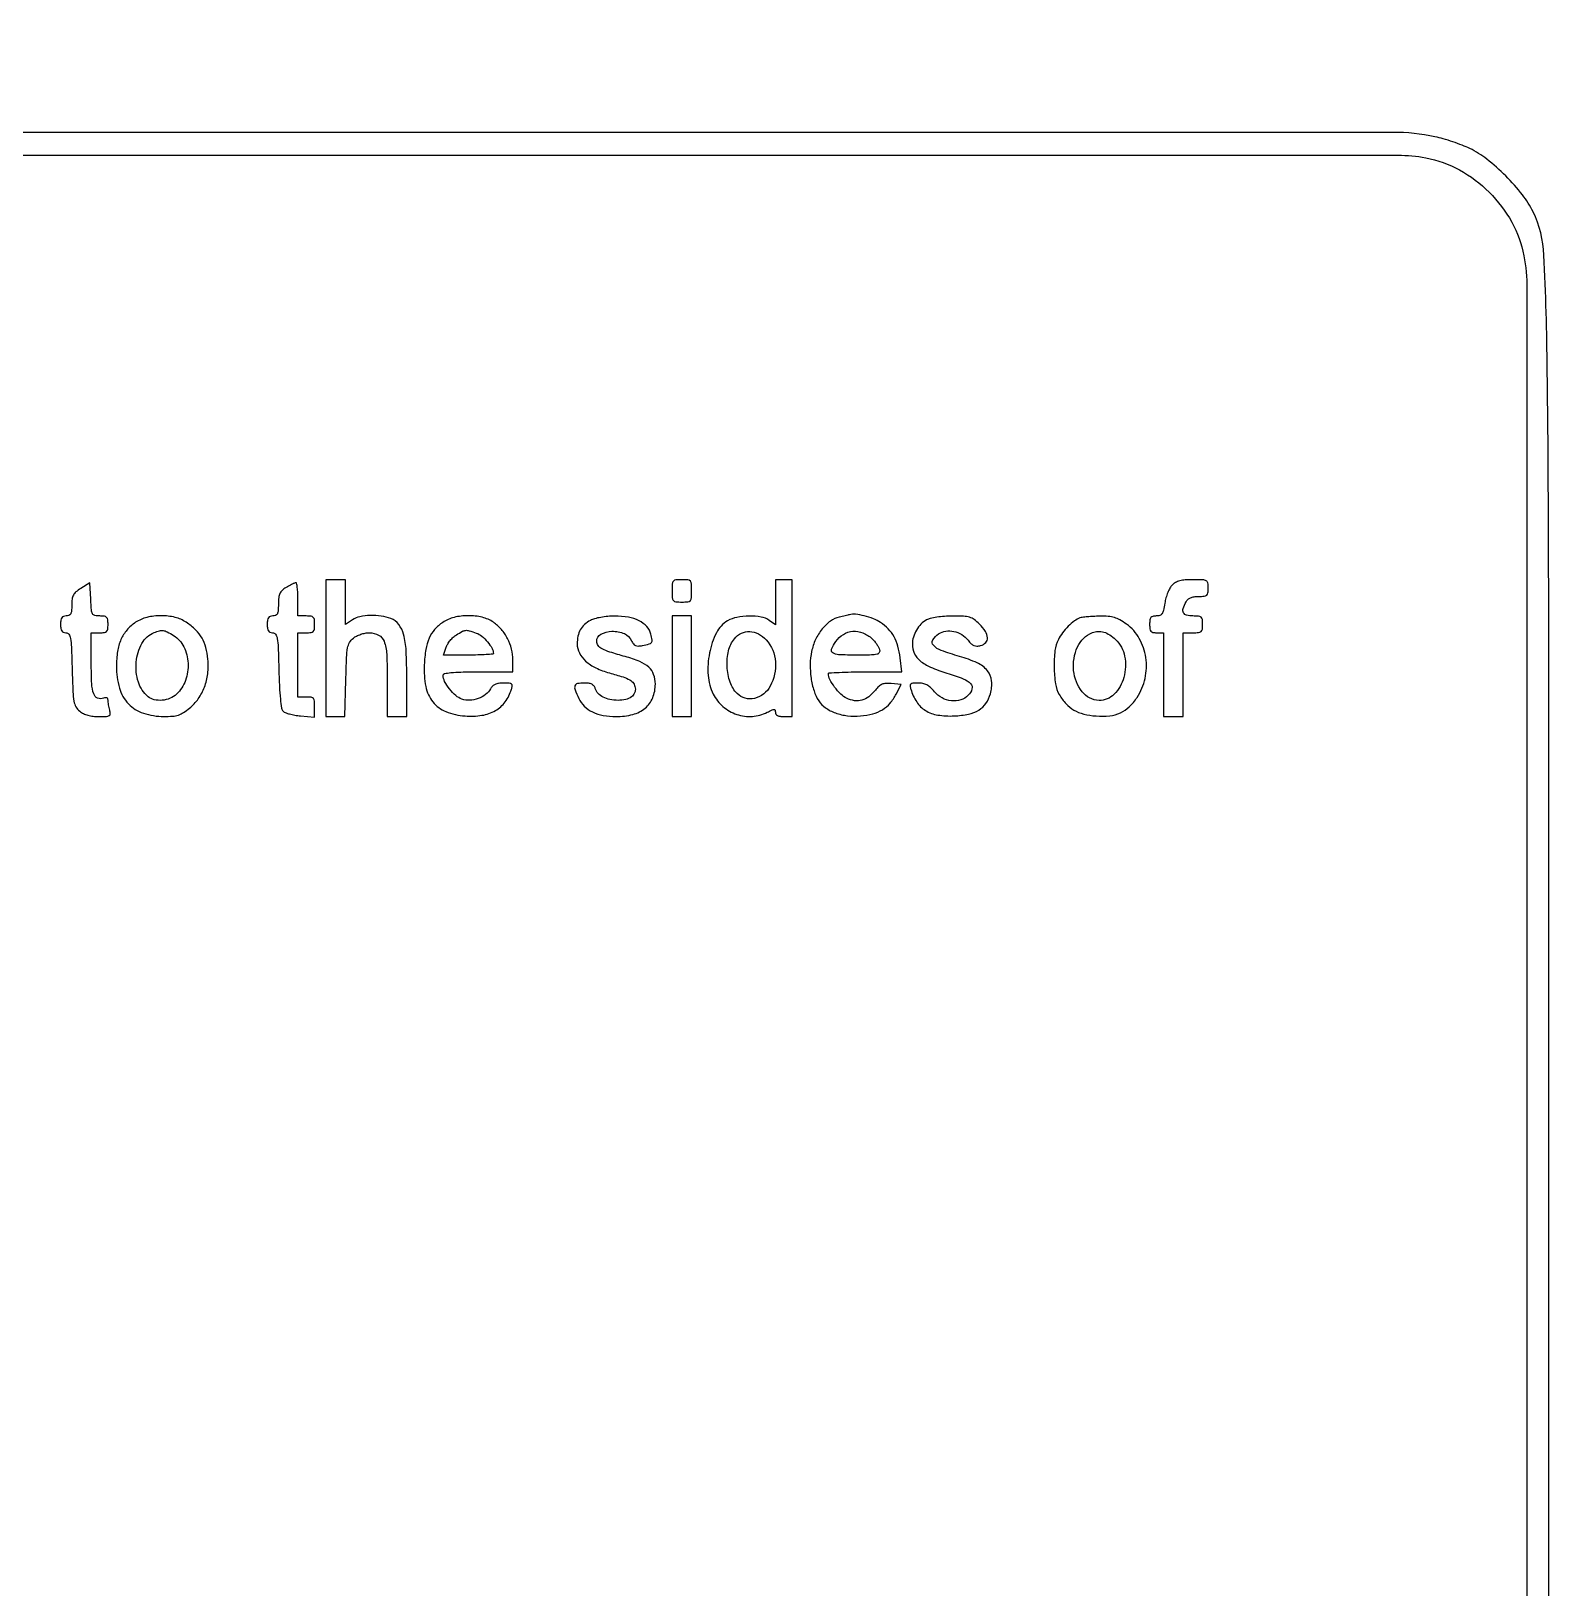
# Model space of a CAD drawing. Extents: x 56 to 1133, y 13 to 780.
# Drawn here: x 1087.15 to 1133.13, y 638.23 to 685.38 of the extents above; entities that cross this region are included whole.
import ezdxf

# ---------------------------------------------------------------- set-up
doc = ezdxf.new("R2010")
doc.units = 0
doc.header["$MEASUREMENT"] = 0

msp = doc.modelspace()

# ---------------------------------------------------------------- linework, layer by layer
for points in [[(1017.40694, 575.895877, -0.000001), (1070.584681, 576.252606, -0.000002), (1122.697079, 576.601864, -0.000762)], [(949.508039, 401.901185, -0.000001), (949.529232, 360.757398, -0.000095)], [(949.909968, 360.762414, -0.000001), (949.931161, 401.901185, -0.259795)], [(529.032925, 286.436984, -0.000002), (529.83462, 265.012438, -0.000004), (530.769888, 240.009811, -0.000003), (531.839084, 211.4154, 0.000001), (532.991169, 180.601107, 0.000001), (534.178651, 148.843697, 0.000001), (535.23949, 120.47627, 0.000003), (535.941746, 101.701946, 0.000115)], [(982.515176, 681.608356, -0.000003), (1055.543029, 681.613887, -0.000003), (1128.559559, 681.618512, -0.046904), (1129.399471, 681.539597, -0.078999), (1130.421584, 681.172172, -0.070459), (1131.32498, 680.4947, -0.070544), (1132.003827, 679.593908, -0.07955), (1132.37124, 678.575333, -0.046906), (1132.46414, 677.586539, -0.000016), (1132.460438, 638.907973, -0.000014), (1132.454443, 600.183967, -0.051889), (1132.361192, 599.289414, -0.077112), (1131.944631, 598.187647, -0.081378), (1131.219428, 597.28679, -0.080428), (1130.236576, 596.656678, -0.072974), (1129.0716, 596.341903, -0.029328), (1128.36333, 596.299662, -0.000023), (1110.232861, 596.283636, -0.000214), (1087.590435, 596.27434, -0.000075), (1055.0466, 596.279801, -0.000032), (1007.563029, 596.297895, -0.000508)], [(1130.14234, 577.288816, 0.000001), (1112.945079, 577.188951, 0.000111)], [(709.138363, 517.551959, 0.000072), (709.121796, 442.82444, 0.000019), (709.1172, 324.090018, -0.000009), (709.114218, 161.564965, -0.000147)], [(1133.12686, 620.733537, 0.00013), (1133.130931, 638.978188, 0.000083), (1133.124968, 668.165222, 0.002823), (1133.083162, 675.112309, 0.00856), (1132.982899, 678.594792, 0.100735), (1132.653564, 679.902592, 0.055872), (1132.330678, 680.418616, 0.028671), (1131.8223, 680.9889, 0.028671), (1131.252016, 681.497278, 0.055872), (1130.735992, 681.820164, 0.019536), (1130.506514, 681.919471, 0.011107), (1130.222027, 682.022396, 0.011078), (1129.930468, 682.113472, 0.017943), (1129.678492, 682.176401, 0.052269), (1128.406224, 682.309723, 0.000008), (1055.555829, 682.306178, 0.000008), (982.694667, 682.300297, 0.0532)], [(709.450724, 554.916273, 0.000002), (709.414274, 575.305401, 0.198447)], [(528.70788, 577.073614, 0.000003), (528.686579, 549.005158, 0.000159)], [(1130.319428, 549.297508, 0.000003), (1130.298148, 577.178284, 0.310328)], [(999.895262, 130.411957, -0.000016), (999.889323, 214.686923, -0.00001), (999.8874, 314.7966)], [(949.534419, 437.103757, -0.000003), (949.50785, 417.314747, -0.198562)], [(949.93135, 417.399347, -0.000003), (949.904781, 437.177782, -0.000198)], [(1130.3406, 435.948782, 0.000028), (1130.336459, 510.110125, 0.000161)]]:
    msp.add_lwpolyline(points, format="xyb")
for points in [[(1088.65395, 668.49791, 0.03245), (1088.50787, 668.391298, 0.09442), (1088.428949, 668.295123, 0.093534), (1088.39052, 668.176125, 0.031472), (1088.379, 667.993292, -0.018231), (1088.372562, 667.816773, -0.100524), (1088.347009, 667.725612, -0.183056), (1088.295949, 667.679452, -0.093503), (1088.2098, 667.6632, 0.081208), (1088.127288, 667.64971, 0.166173), (1088.07585, 667.610325, 0.116834), (1088.048405, 667.536378, 0.030703), (1088.0406, 667.4094, 0.031048), (1088.048338, 667.284899, 0.110526), (1088.075142, 667.210152, 0.161741), (1088.12451, 667.169769, 0.091483), (1088.201304, 667.1556, -0.244031), (1088.290318, 667.109405, -0.111242), (1088.341795, 666.984815, -0.032908), (1088.369729, 666.718342, -0.002972), (1088.391654, 666.048276, 0.003496), (1088.414727, 665.36509, 0.03453), (1088.446211, 665.07946, 0.086473), (1088.507572, 664.912052, 0.091866), (1088.621022, 664.779276, 0.058852), (1088.731515, 664.709549, 0.04351), (1088.866991, 664.658802, 0.038928), (1089.024723, 664.627873, 0.02896), (1089.201939, 664.6176, 0.009867), (1089.43339, 664.622168, 0.121466), (1089.517557, 664.646481, 0.273861), (1089.547554, 664.699705, 0.060184), (1089.532122, 664.80795, -0.012537), (1089.512507, 664.889244, -0.010594), (1089.495756, 664.976108, -0.010731), (1089.483858, 665.055988, -0.029092), (1089.479955, 665.113101, 0.111877), (1089.469634, 665.156616, 0.175516), (1089.442264, 665.183028, 0.137402), (1089.398521, 665.189505, 0.060151), (1089.341177, 665.175092, -0.193191), (1089.163063, 665.177812, -0.212648), (1089.045443, 665.302862, -0.072579), (1088.98549, 665.613205, -0.011483), (1088.9712, 666.235359), (1088.9712, 667.1556), (1089.225, 667.1556, 0.030723), (1089.367844, 667.164385, 0.167168), (1089.4365, 667.1979, 0.167168), (1089.470015, 667.266556, 0.030723), (1089.4788, 667.4094, 0.030626), (1089.470073, 667.551739, 0.165208), (1089.436836, 667.620558, 0.167994), (1089.368904, 667.65426, 0.031925), (1089.229037, 667.6632, -0.049239), (1089.078123, 667.678098, -0.222334), (1089.008653, 667.729214, -0.105153), (1088.975293, 667.841268, -0.007488), (1088.954087, 668.167817), (1088.9289, 668.672435)], [(1094.872201, 668.522615, 0.046041), (1094.750933, 668.433262, 0.102396), (1094.682774, 668.341659, 0.084503), (1094.649263, 668.219144, 0.024499), (1094.639551, 668.02275, -0.015528), (1094.633386, 667.826943, -0.094696), (1094.608316, 667.729313, -0.186312), (1094.557255, 667.680567, -0.098772), (1094.4702, 667.6632, 0.081208), (1094.387688, 667.64971, 0.166173), (1094.33625, 667.610325, 0.116834), (1094.308805, 667.536378, 0.030703), (1094.301, 667.4094, 0.03096), (1094.308753, 667.284313, 0.111991), (1094.335704, 667.209754, 0.162878), (1094.385552, 667.169611, 0.088995), (1094.463645, 667.1556, -0.243727), (1094.554035, 667.108756, -0.112677), (1094.605808, 666.98285, -0.03254), (1094.633179, 666.711848, -0.002816), (1094.653995, 666.017487, 0.006064), (1094.672073, 665.521964, 0.01369), (1094.700579, 665.147475, 0.012193), (1094.73621, 664.87006, 0.159965), (1094.78247, 664.778847, 0.109025), (1094.847641, 664.73735, 0.022017), (1094.979358, 664.695769, 0.022274), (1095.139983, 664.660321, 0.019222), (1095.31122, 664.637196), (1095.7392, 664.596073), (1095.7392, 664.902936, 0.019662), (1095.732022, 665.085393, 0.154307), (1095.700557, 665.163078, 0.189656), (1095.633465, 665.200159, 0.032522), (1095.4854, 665.2098), (1095.2316, 665.2098), (1095.2316, 666.1827), (1095.2316, 667.1556), (1095.4854, 667.1556, 0.030723), (1095.628244, 667.164385, 0.167168), (1095.6969, 667.1979, 0.167168), (1095.730415, 667.266556, 0.030723), (1095.7392, 667.4094, 0.030723), (1095.730415, 667.552244, 0.167168), (1095.6969, 667.6209, 0.167168), (1095.628244, 667.654415, 0.030723), (1095.4854, 667.6632), (1095.2316, 667.6632), (1095.2316, 668.1708, 0.011744), (1095.227041, 668.364884, 0.019824), (1095.212962, 668.52702, 0.014936), (1095.193241, 668.652304, 0.395389), (1095.16815, 668.670665, 0.076378), (1095.131101, 668.660261, 0.009407), (1095.055042, 668.623985, 0.010943), (1094.965872, 668.57691, 0.008844)], [(1096.0776, 666.6903), (1096.0776, 664.6176), (1096.366977, 664.6176), (1096.656354, 664.6176), (1096.684227, 665.725068, -0.003479), (1096.70621, 666.409212, -0.03461), (1096.737204, 666.694354, -0.086945), (1096.798353, 666.861397, -0.091845), (1096.911822, 666.994068, -0.055957), (1097.008771, 667.055973, -0.033236), (1097.135693, 667.10815, -0.032915), (1097.270915, 667.1438, -0.048029), (1097.393475, 667.1556, -0.122093), (1097.676141, 667.085532, -0.183699), (1097.842006, 666.896983, -0.078578), (1097.92073, 666.511201, -0.011117), (1097.9388, 665.698576), (1097.9388, 664.6176), (1098.2349, 664.6176), (1098.531, 664.6176), (1098.531, 665.762417, 0.012052), (1098.510522, 666.611834, 0.052638), (1098.433823, 667.107939, 0.099011), (1098.286626, 667.40809, 0.13842), (1098.048642, 667.586162, 0.057564), (1097.756532, 667.661461, 0.042627), (1097.423166, 667.678839, 0.043898), (1097.110854, 667.640909, 0.093128), (1096.886774, 667.547666), (1096.6698, 667.405499), (1096.6698, 668.08425), (1096.6698, 668.763), (1096.3737, 668.763), (1096.0776, 668.763)], [(1106.568, 668.4246, 0.01583), (1106.574754, 668.211321, 0.165362), (1106.607656, 668.131521, 0.192545), (1106.680092, 668.094587, 0.022778), (1106.8641, 668.0862, 0.022778), (1107.048108, 668.094587, 0.192545), (1107.120544, 668.131521, 0.165362), (1107.153446, 668.211321, 0.01583), (1107.1602, 668.4246, 0.01583), (1107.153446, 668.637879, 0.165362), (1107.120544, 668.717679, 0.192545), (1107.048108, 668.754613, 0.022778), (1106.8641, 668.763, 0.022778), (1106.680092, 668.754613, 0.192545), (1106.607656, 668.717679, 0.165362), (1106.574754, 668.637879, 0.01583)], [(1109.6982, 668.081403), (1109.6982, 667.399806), (1109.510176, 667.531503, 0.111595), (1109.265437, 667.631744, 0.044525), (1108.901943, 667.659964, 0.044422), (1108.529135, 667.622447, 0.086334), (1108.250106, 667.516998, 0.143708), (1107.910735, 667.153999, 0.068424), (1107.701839, 666.543478, 0.065771), (1107.659944, 665.865148, 0.099302), (1107.815981, 665.296086, 0.09946), (1108.108837, 664.921729, 0.096311), (1108.526702, 664.684332, 0.097286), (1108.999395, 664.622217, 0.103857), (1109.448601, 664.746673, -0.008965), (1109.596429, 664.819789, -0.110798), (1109.6573, 664.833445, -0.323694), (1109.687803, 664.811387, -0.079818), (1109.6982, 664.746673, 0.14704), (1109.715113, 664.690404, 0.129809), (1109.760938, 664.649506, 0.084461), (1109.839172, 664.625138, 0.033369), (1109.952, 664.6176), (1110.2058, 664.6176), (1110.2058, 666.6903), (1110.2058, 668.763), (1109.952, 668.763), (1109.6982, 668.763)], [(1121.717498, 668.599898, 0.072369), (1121.650767, 668.510442, 0.028539), (1121.585269, 668.371086, 0.027518), (1121.530599, 668.210048, 0.030862), (1121.496392, 668.049998, -0.01561), (1121.457176, 667.834569, -0.095374), (1121.413186, 667.730947, -0.168603), (1121.345966, 667.680363, -0.077916), (1121.236494, 667.6632, 0.053337), (1121.131289, 667.651945, 0.173116), (1121.072575, 667.615462, 0.138778), (1121.042717, 667.544086, 0.030107), (1121.0346, 667.4094, 0.030103), (1121.042826, 667.27289, 0.144586), (1121.073375, 667.20213, 0.173074), (1121.134053, 667.166308, 0.047675), (1121.2461, 667.1556), (1121.4576, 667.1556), (1121.4576, 665.8866), (1121.4576, 664.6176), (1121.7537, 664.6176), (1122.0498, 664.6176), (1122.0498, 665.8866), (1122.0498, 667.1556), (1122.3459, 667.1556, 0.021354), (1122.520263, 667.16305, 0.157079), (1122.596175, 667.194879, 0.185552), (1122.632544, 667.262212, 0.032088), (1122.642, 667.4094, 0.032088), (1122.632544, 667.556588, 0.185552), (1122.596175, 667.623921, 0.157079), (1122.520263, 667.65575, 0.021354), (1122.3459, 667.6632, -0.059849), (1122.153052, 667.686366, -0.223316), (1122.060395, 667.76107, -0.19351), (1122.051343, 667.889162, -0.044942), (1122.137377, 668.091762, -0.086353), (1122.194702, 668.165067, -0.082407), (1122.274288, 668.216124, -0.066819), (1122.38055, 668.245821, -0.034784), (1122.518077, 668.2554, 0.021862), (1122.690205, 668.26293, 0.157839), (1122.765623, 668.294863, 0.184379), (1122.801795, 668.362269, 0.031973), (1122.8112, 668.5092, 0.041432), (1122.798335, 668.664191, 0.230406), (1122.751275, 668.730314, 0.11737), (1122.648979, 668.758149, 0.008002), (1122.3459, 668.763, 0.018206), (1122.114338, 668.754566, 0.045314), (1121.94726, 668.727023, 0.061178), (1121.820698, 668.677036, 0.071885)], [(1090.316161, 667.471164, 0.067634), (1090.052638, 667.238157, 0.074794), (1089.871365, 666.950561, 0.065528), (1089.767003, 666.590654, 0.037858), (1089.732863, 666.1404, 0.069503), (1089.824802, 665.482195, 0.120651), (1090.096419, 665.005274, 0.125184), (1090.549321, 664.718878, 0.078114), (1091.172674, 664.618992, 0.020457), (1091.433784, 664.6289, 0.059167), (1091.610919, 664.66426, 0.064986), (1091.765448, 664.737959, 0.02865), (1091.948446, 664.871972, 0.066812), (1092.214074, 665.158251, 0.06363), (1092.400043, 665.509031, 0.06039), (1092.498634, 665.912333, 0.050509), (1092.506656, 666.353219, 0.043654), (1092.445411, 666.710031, 0.06866), (1092.326128, 666.996668, 0.068177), (1092.132972, 667.241682, 0.042395), (1091.84846, 667.47285, 0.090818), (1091.510479, 667.622344, 0.05917), (1091.08556, 667.672331, 0.058988), (1090.659044, 667.621361, 0.088272)], [(1099.622161, 667.469692, 0.063567), (1099.373477, 667.251821, 0.078061), (1099.207448, 666.99198, 0.063488), (1099.107424, 666.651791, 0.027676), (1099.058546, 666.1827, 0.060223), (1099.105723, 665.526935, 0.121078), (1099.322116, 665.058933, 0.13074), (1099.717138, 664.766839, 0.076271), (1100.295128, 664.634882, 0.055768), (1100.808108, 664.655008, 0.093006), (1101.214865, 664.797115, 0.104378), (1101.511161, 665.062058, 0.086003), (1101.700392, 665.44245, 0.045931), (1101.722008, 665.550059, 0.258211), (1101.700028, 665.602198, 0.152882), (1101.633202, 665.627585, 0.014911), (1101.458378, 665.6328, 0.033502), (1101.31367, 665.623093, 0.071928), (1101.206356, 665.592517, 0.08852), (1101.126386, 665.53807, 0.076414), (1101.065315, 665.456715, -0.108827), (1100.918254, 665.284995, -0.075413), (1100.692542, 665.163074, -0.074004), (1100.436149, 665.111907, -0.096465), (1100.199821, 665.145957, -0.097738), (1100.017581, 665.252805, -0.044223), (1099.82664, 665.454805, -0.044073), (1099.67754, 665.681989, -0.123042), (1099.631116, 665.86545, -0.354252), (1099.673513, 665.918101, -0.028072), (1099.863456, 665.947941, -0.020166), (1100.172031, 665.966284, -0.004761), (1100.6883, 665.9712), (1101.7458, 665.9712), (1101.7458, 666.33207, 0.06111), (1101.705218, 666.662873, 0.058732), (1101.585765, 666.978822, 0.059213), (1101.397302, 667.256028, 0.064208), (1101.153643, 667.47285, 0.09108), (1100.815632, 667.622698, 0.059493), (1100.390869, 667.67253, 0.059312), (1099.964648, 667.620899, 0.088594)], [(1104.095577, 667.531325, 0.058424), (1103.912521, 667.402313, 0.081659), (1103.787297, 667.246569, 0.078645), (1103.715522, 667.054297, 0.05012), (1103.6916, 666.816254, 0.120759), (1103.758414, 666.543646, 0.089695), (1103.949114, 666.29774, 0.071886), (1104.257248, 666.09199, 0.043789), (1104.668012, 665.93846, -0.00904), (1105.081434, 665.815878, -0.053522), (1105.287781, 665.725391, -0.11073), (1105.397099, 665.62542, -0.115599), (1105.451133, 665.489857, -0.139256), (1105.431413, 665.33618, -0.134214), (1105.333785, 665.21325, -0.102121), (1105.161582, 665.134432, -0.056487), (1104.930834, 665.10828, -0.047736), (1104.683117, 665.131984, -0.071383), (1104.477968, 665.203016, -0.085406), (1104.328044, 665.316103, -0.112172), (1104.241528, 665.46351, 0.088657), (1104.199609, 665.543214, 0.113632), (1104.135523, 665.595407, 0.083818), (1104.039425, 665.624077, 0.030681), (1103.897399, 665.6328, 0.045165), (1103.69969, 665.614904, 0.273019), (1103.624938, 665.550185, 0.174745), (1103.627594, 665.42857, 0.018811), (1103.740437, 665.165673, 0.09095), (1103.909026, 664.931741, 0.078617), (1104.157782, 664.758613, 0.067858), (1104.481808, 664.652815, 0.045053), (1104.871837, 664.6176, 0.063079), (1105.378074, 664.681721, 0.110528), (1105.752493, 664.872924, 0.125263), (1105.980072, 665.185541, 0.095295), (1106.0604, 665.603184, 0.086876), (1106.009584, 665.893437, 0.122272), (1105.86399, 666.1109, 0.087819), (1105.592801, 666.281792, 0.028895), (1105.144958, 666.434858, -0.008111), (1104.684402, 666.571184, -0.045518), (1104.447501, 666.669945, -0.100493), (1104.326883, 666.76874, -0.172742), (1104.2838, 666.889723, -0.271146), (1104.412684, 667.109914, -0.123352), (1104.746266, 667.200877, -0.106118), (1105.121071, 667.128524, -0.190011), (1105.3413, 666.911666, 0.053086), (1105.39608, 666.816792, 0.135304), (1105.457714, 666.76775, 0.116204), (1105.542049, 666.75312, 0.033943), (1105.673531, 666.76997, 0.014782), (1105.877636, 666.816659, 0.171345), (1105.944585, 666.861859, 0.201879), (1105.962544, 666.935515, 0.021669), (1105.926426, 667.111367, 0.123309), (1105.802817, 667.342394, 0.092561), (1105.572281, 667.517481, 0.073639), (1105.243662, 667.625626, 0.04427), (1104.8337, 667.659497, 0.021261), (1104.621321, 667.649174, 0.020215), (1104.406947, 667.620819, 0.020805), (1104.21894, 667.580051, 0.060591)], [(1111.9401, 667.701581, -0.00821), (1111.893606, 667.68944, -0.001922), (1111.815305, 667.670681, -0.00198), (1111.725046, 667.6498, -0.001944), (1111.634064, 667.629503, 0.103803), (1111.365085, 667.508585, 0.065584), (1111.114842, 667.27059, 0.060261), (1110.915096, 666.951369, 0.05858), (1110.794886, 666.5907, 0.047295), (1110.751587, 666.199276, 0.039747), (1110.778204, 665.782634, 0.041147), (1110.86712, 665.395032, 0.068179), (1111.010982, 665.092511, 0.097217), (1111.216292, 664.88241, 0.064234), (1111.517419, 664.727619, 0.057772), (1111.882704, 664.641663, 0.049648), (1112.277564, 664.635157, 0.044549), (1112.64844, 664.699499, 0.072954), (1112.940798, 664.825341, 0.077956), (1113.171487, 665.02271, 0.05873), (1113.357489, 665.300414), (1113.505877, 665.5905), (1113.204703, 665.617039, 0.034766), (1113.043626, 665.620001, 0.085239), (1112.928415, 665.594095, 0.088665), (1112.831171, 665.532022, 0.039845), (1112.727955, 665.420371, -0.057277), (1112.528733, 665.219367, -0.100276), (1112.321204, 665.112499, -0.107332), (1112.098582, 665.098721, -0.072886), (1111.854944, 665.173434, -0.083562), (1111.676039, 665.298421, -0.040079), (1111.492026, 665.510722, -0.039676), (1111.348942, 665.741648, -0.119414), (1111.3056, 665.920536, -0.398587), (1111.325067, 665.941076, -0.002024), (1111.632128, 665.956317, -0.007115), (1111.990954, 665.967558, -0.004272), (1112.417184, 665.9712), (1113.528768, 665.9712), (1113.47847, 666.395888, 0.038121), (1113.409031, 666.749149, 0.059225), (1113.291507, 667.036192, 0.064303), (1113.118556, 667.270751, 0.05577), (1112.883819, 667.466704, 0.053423), (1112.667981, 667.578364, 0.031697), (1112.391575, 667.666083, 0.031176), (1112.12238, 667.715512, 0.098087)], [(1114.275912, 667.54514, 0.073378), (1114.106738, 667.415838, 0.061237), (1113.969844, 667.235532, 0.060527), (1113.879365, 667.025149, 0.06803), (1113.846598, 666.807459, 0.114756), (1113.906388, 666.533614, 0.108466), (1114.081545, 666.307722, 0.073316), (1114.398396, 666.113992, 0.026594), (1114.894811, 665.933218, -0.017958), (1115.390088, 665.762484, -0.109575), (1115.614237, 665.613647, -0.268705), (1115.653816, 665.45285, -0.126096), (1115.540872, 665.262072, -0.119958), (1115.310911, 665.122148, -0.103828), (1115.029296, 665.093626, -0.098061), (1114.746646, 665.181517, -0.094832), (1114.514967, 665.371205, 0.033318), (1114.396518, 665.495273, 0.063587), (1114.284111, 665.574666, 0.070652), (1114.163767, 665.618169, 0.051497), (1114.022088, 665.6328, 0.017891), (1113.864871, 665.627173, 0.162097), (1113.802259, 665.601219, 0.245454), (1113.781677, 665.548938, 0.04373), (1113.802571, 665.44245, 0.074742), (1113.978731, 665.058703, 0.110475), (1114.243355, 664.801501, 0.098997), (1114.615386, 664.664109, 0.051008), (1115.113063, 664.636965, 0.039171), (1115.550723, 664.692288, 0.086094), (1115.863512, 664.815702, 0.105633), (1116.076756, 665.017594, 0.082374), (1116.212396, 665.307305, 0.092065), (1116.247592, 665.6978, 0.150448), (1116.12152, 666.00244, 0.112219), (1115.81005, 666.24231, 0.038927), (1115.275081, 666.440589, -0.017067), (1114.719698, 666.619262, -0.119541), (1114.483916, 666.774866, -0.335944), (1114.467484, 666.936503, -0.111425), (1114.643862, 667.118827, -0.105742), (1114.86194, 667.203246, -0.092754), (1115.106511, 667.196802, -0.08847), (1115.341905, 667.100647, -0.085205), (1115.533099, 666.928064, 0.035793), (1115.626813, 666.825032, 0.090707), (1115.711137, 666.769755, 0.104242), (1115.802082, 666.752114, 0.057506), (1115.91483, 666.766972, 0.141747), (1116.069019, 666.856801, 0.206486), (1116.122874, 667.002344, 0.132525), (1116.059605, 667.195623, 0.051428), (1115.880508, 667.415908, 0.03649), (1115.720522, 667.554103, 0.088118), (1115.581197, 667.623778, 0.06191), (1115.398058, 667.654137, 0.011451), (1115.055658, 667.660202, 0.017287), (1114.819716, 667.650816, 0.018046), (1114.588365, 667.625166, 0.018036), (1114.390766, 667.588683, 0.071989)], [(1118.9196, 667.603453, 0.076129), (1118.757442, 667.514353, 0.032461), (1118.570689, 667.350792, 0.03195), (1118.396352, 667.153109, 0.04484), (1118.269597, 666.955016, 0.091369), (1118.165643, 666.615808, 0.033158), (1118.140967, 666.11109, 0.033053), (1118.182981, 665.609235, 0.095331), (1118.298785, 665.28154, 0.05359), (1118.503125, 665.005284, 0.07537), (1118.741802, 664.813691, 0.071205), (1119.037156, 664.694426, 0.042376), (1119.412499, 664.635044, 0.044108), (1119.825041, 664.641625, 0.080508), (1120.149217, 664.729523, 0.085316), (1120.416633, 664.910776, 0.055132), (1120.656665, 665.198804, 0.093105), (1120.898141, 665.771656, 0.089496), (1120.920027, 666.401424, 0.092452), (1120.722323, 666.982109, 0.108257), (1120.335714, 667.415674, 0.026766), (1120.136484, 667.544329, 0.058237), (1119.969335, 667.615695, 0.054474), (1119.783294, 667.649232, 0.020904), (1119.520257, 667.656521, 0.008571), (1119.329571, 667.650562, 0.009935), (1119.148389, 667.638177, 0.009074), (1118.995847, 667.621905, 0.056572)], [(1091.467105, 667.070873, -0.141035), (1091.77476, 666.731899, -0.102187), (1091.903142, 666.235562, -0.09823), (1091.825921, 665.711815, -0.119157), (1091.554857, 665.297554, -0.090042), (1091.358273, 665.170273, -0.076229), (1091.11765, 665.110668, -0.079663), (1090.880553, 665.126893, -0.11688), (1090.694057, 665.219297, -0.145056), (1090.397504, 665.662236, -0.098989), (1090.333876, 666.26872, -0.103077), (1090.507295, 666.832869, -0.171308), (1090.8747, 667.160223, -0.029963), (1091.040322, 667.216691, -0.104976), (1091.152264, 667.223358, -0.085339), (1091.269507, 667.184509, -0.015838)], [(1100.635946, 667.146428, -0.089648), (1100.805126, 667.05085, -0.045769), (1100.978381, 666.877893, -0.045796), (1101.112161, 666.683707, -0.128635), (1101.1536, 666.525301, -0.392149), (1101.136222, 666.506551, -0.003641), (1100.931231, 666.49246, -0.00958), (1100.686863, 666.482143, -0.005759), (1100.396601, 666.4788), (1099.639602, 666.4788), (1099.721634, 666.714117, -0.055659), (1099.769785, 666.814662, -0.033251), (1099.847371, 666.922355, -0.032954), (1099.940094, 667.020564, -0.04833), (1100.034483, 667.092566, -0.014007), (1100.217085, 667.198836, -0.102794), (1100.313264, 667.227976, -0.095263), (1100.416055, 667.217596, -0.011209)], [(1109.419479, 666.936929, -0.168444), (1109.700944, 666.279726, -0.142568), (1109.540887, 665.537303, -0.209467), (1109.067653, 665.168302, -0.264603), (1108.541543, 665.312802, -0.114422), (1108.326474, 665.657723, -0.069631), (1108.235016, 666.131603, -0.069718), (1108.277173, 666.611661, -0.1156), (1108.455684, 666.974714, -0.108019), (1108.66769, 667.142136, -0.123728), (1108.919828, 667.195092, -0.114824), (1109.181581, 667.123261, -0.084178)], [(1112.630082, 666.972867, -0.031001), (1112.70301, 666.895826, -0.025287), (1112.771329, 666.805101, -0.025991), (1112.825772, 666.714871, -0.058856), (1112.854812, 666.640739, -0.19249), (1112.843935, 666.553864, -0.21367), (1112.776724, 666.503307, -0.051939), (1112.604889, 666.482567, -0.004083), (1112.14368, 666.4788, -0.009537), (1111.61235, 666.488935, -0.137926), (1111.434815, 666.546249, -0.360068), (1111.400191, 666.660947, -0.053289), (1111.526152, 666.889051, -0.102903), (1111.757205, 667.106336, -0.119016), (1112.04411, 667.199094, -0.115241), (1112.348957, 667.15187, -0.092178)], [(1120.004155, 666.948733, -0.154093), (1120.278333, 666.443445, -0.11463), (1120.254781, 665.805275, -0.127856), (1119.961093, 665.291724, -0.209331), (1119.504011, 665.106889, -0.224725), (1118.988213, 665.369241, -0.140727), (1118.733213, 666.010389, -0.13073), (1118.849245, 666.724573, -0.193683), (1119.3003, 667.159434, -0.08569), (1119.471789, 667.19662, -0.083552), (1119.647422, 667.174703, -0.07285), (1119.825518, 667.09166, -0.046561)]]:
    msp.add_lwpolyline(points, format="xyb", close=True)
msp.add_lwpolyline([(1106.568, 666.1404), (1106.568, 664.6176), (1106.8641, 664.6176), (1107.1602, 664.6176), (1107.1602, 666.1404), (1107.1602, 667.6632), (1106.8641, 667.6632), (1106.568, 667.6632)], close=True)

doc.saveas('drawing.dxf')
